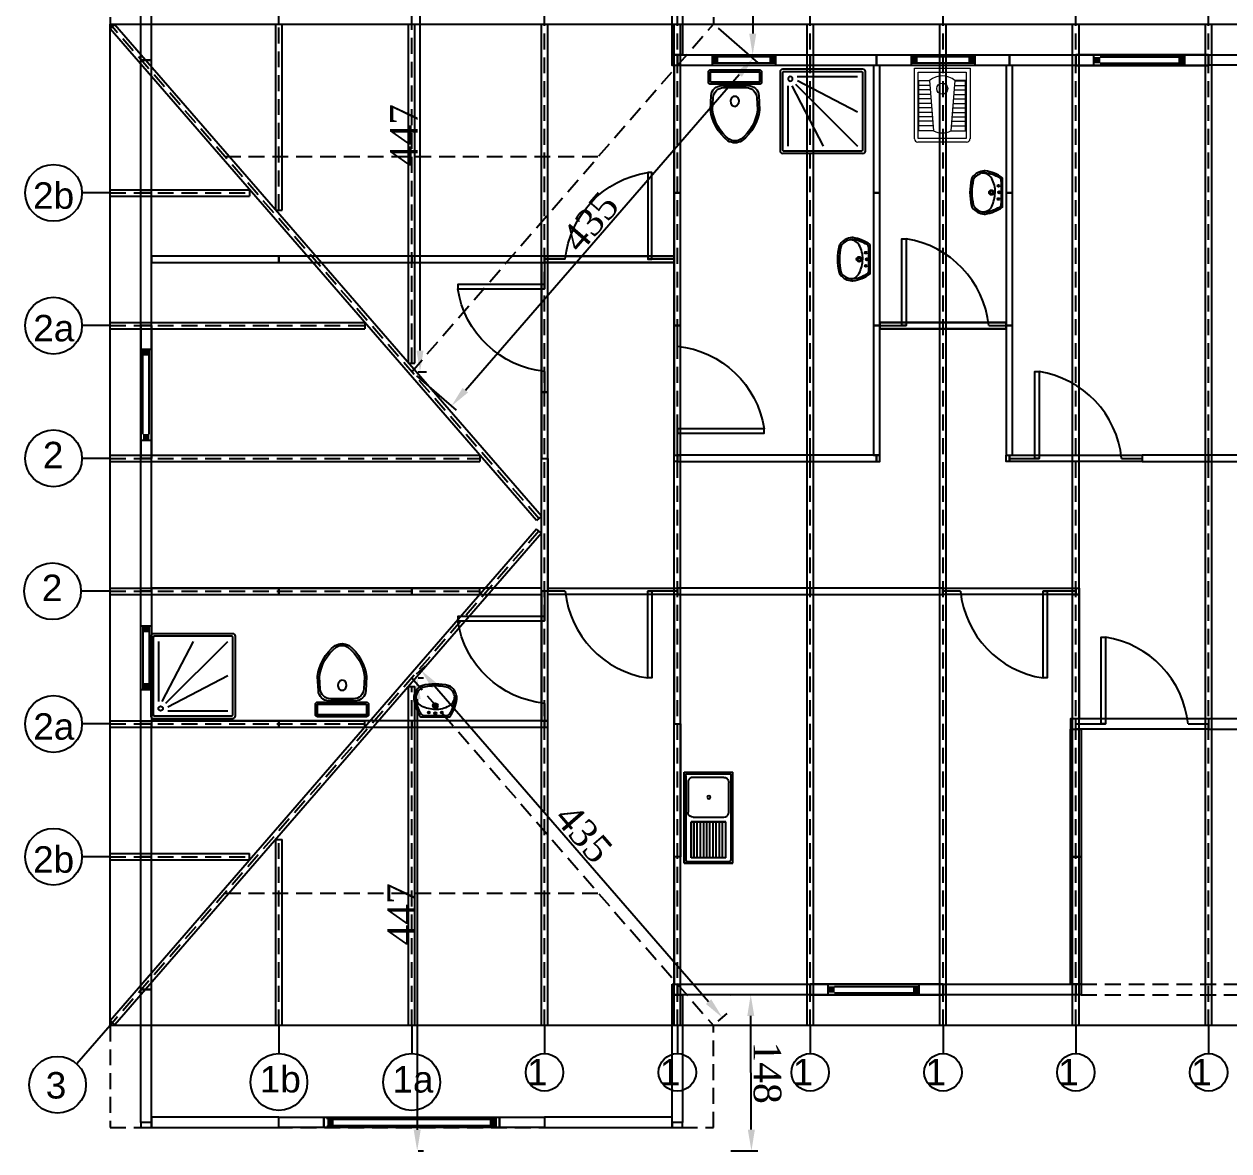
# Model space of a CAD drawing. Header units: millimetres. Extents: x 201962 to 221859, y -224854 to -197588.
# Drawn here: x 207655 to 208794, y -206578 to -205513 of the extents above; entities that cross this region are included whole.
import ezdxf

# ---------------------------------------------------------------- set-up
doc = ezdxf.new("R2010")
doc.units = ezdxf.units.MM
doc.header["$MEASUREMENT"] = 0
doc.linetypes.add('DASHED', pattern=[0.75, 0.5, -0.25])
for name, color, linetype in [('Block1', 255, 'Continuous'), ('DUVAR', 7, 'Continuous'), ('KAPI-PEN', 3, 'Continuous'), ('PANO', 11, 'Continuous'), ('TEFRIS', 4, 'Continuous')]:
    doc.layers.add(name, color=color, linetype=linetype)
doc.styles.add('133', font='times.ttf')
doc.styles.get("Standard").update_dxf_attribs({"font": 'arial.ttf'})
doc.dimstyles.new('MAKAS', dxfattribs={"dimscale": 20, "dimtxt": 1.3, "dimasz": 1, "dimexe": 0.3, "dimexo": 0.3, "dimgap": 0.1, "dimtad": 1, "dimrnd": 1, "dimzin": 12, "dimdsep": 46, "dimlunit": 6, "dimtxsty": '133', "dimcen": 0.8, "dimdle": 0.0005, "dimclrd": 4, "dimclre": 6, "dimclrt": 2, "dimazin": 3, "dimtfac": 1, "dimtmove": 0, "dimatfit": 2, "dimldrblk": 'DOTSMALL', "dimfxl": 0, "dimtolj": 1, "dimtzin": 0, "dimarcsym": 0})

# ---------------------------------------------------------------- blocks, each defined once
blk = doc.blocks.new('110')
blk.add_lwpolyline([(74265.2, -40100.5), (74265.2, -40226), (74275.2, -40226), (74275.2, -40100.5)], close=True)
blk = doc.blocks.new('kg')
at = {"layer": 'PANO', "color": 1}
for p, q in [((-19542.4, -7126.4), (-19602.4, -7126.4)), ((-19542.4, -7132.4), (-19602.4, -7132.4))]:
    blk.add_line(p, q, dxfattribs=at)
for points in [[(-19602.4, -7124.4), (-19602.4, -7134.4)], [(-19542.4, -7124.4), (-19542.4, -7134.4)]]:
    blk.add_lwpolyline(points, dxfattribs=at)
for points in [[(-19602.4, -7126.4), (-19596.4, -7126.4), (-19602.4, -7132.4), (-19596.4, -7132.4)], [(-19542.4, -7126.4), (-19548.4, -7126.4), (-19542.4, -7132.4), (-19548.4, -7132.4)]]:
    blk.add_solid(points, dxfattribs=at)
blk = doc.blocks.new('ehr')
at = {"layer": 'PANO', "color": 1}
for p, q in [((-20063, -6682.3), (-19983, -6682.3)), ((-20063, -6688.3), (-19983, -6688.3))]:
    blk.add_line(p, q, dxfattribs=at)
for points in [[(-20069, -6690.3), (-20069, -6680.3)], [(-19983, -6690.3), (-19983, -6680.3)]]:
    blk.add_lwpolyline(points, dxfattribs=at)
for points in [[(-20069, -6688.3), (-20063, -6688.3), (-20069, -6682.3), (-20063, -6682.3)], [(-19983, -6688.3), (-19989, -6688.3), (-19983, -6682.3), (-19989, -6682.3)]]:
    blk.add_solid(points, dxfattribs=at)
blk = doc.blocks.new('ewrt')
at = {"layer": 'PANO', "color": 1}
for p, q in [((-20140.2, -6827.4), (-20140.2, -6747.4)), ((-20134.2, -6827.4), (-20134.2, -6747.4))]:
    blk.add_line(p, q, dxfattribs=at)
for points in [[(-20132.2, -6747.4), (-20142.2, -6747.4)], [(-20132.2, -6833.4), (-20142.2, -6833.4)]]:
    blk.add_lwpolyline(points, dxfattribs=at)
for points in [[(-20134.2, -6747.4), (-20134.2, -6753.4), (-20140.2, -6747.4), (-20140.2, -6753.4)], [(-20134.2, -6833.4), (-20134.2, -6827.4), (-20140.2, -6833.4), (-20140.2, -6827.4)]]:
    blk.add_solid(points, dxfattribs=at)
blk = doc.blocks.new('sfjh')
at = {"layer": 'PANO', "color": 1}
for p, q in [((-19665, -7182.8), (-19665, -7242.8)), ((-19659, -7182.8), (-19659, -7242.8))]:
    blk.add_line(p, q, dxfattribs=at)
for points in [[(-19667, -7182.8), (-19657, -7182.8)], [(-19667, -7242.8), (-19657, -7242.8)]]:
    blk.add_lwpolyline(points, dxfattribs=at)
for points in [[(-19665, -7182.8), (-19665, -7188.8), (-19659, -7182.8), (-19659, -7188.8)], [(-19665, -7242.8), (-19665, -7236.8), (-19659, -7242.8), (-19659, -7236.8)]]:
    blk.add_solid(points, dxfattribs=at)
blk = doc.blocks.new('gfj')
at = {"layer": 'Block1', "color": 1}
for p, q in [((-3418.2, -20535), (-3418.2, -20533)), ((-3418.2, -20541), (-3418.2, -20543))]:
    blk.add_line(p, q, dxfattribs=at)
at = {"layer": 'PANO', "color": 1}
for p, q in [((-3418.2, -20535), (-3258.7, -20535)), ((-3418.2, -20541), (-3258.7, -20541))]:
    blk.add_line(p, q, dxfattribs=at)
blk.add_lwpolyline([(-3258.7, -20543), (-3258.7, -20533)], dxfattribs=at)
for points in [[(-3418.2, -20541), (-3412.2, -20541), (-3418.2, -20535), (-3412.2, -20535)], [(-3258.7, -20541), (-3264.7, -20541), (-3258.7, -20535), (-3264.7, -20535)]]:
    blk.add_solid(points, dxfattribs=at)
blk = doc.blocks.new('rth')
at = {"layer": 'PANO', "color": 1}
for p, q in [((-20063, -6885.5), (-19983, -6885.5)), ((-20063, -6891.5), (-19983, -6891.5))]:
    blk.add_line(p, q, dxfattribs=at)
for points in [[(-20069, -6893.5), (-20069, -6883.5)], [(-19983, -6893.5), (-19983, -6883.5)]]:
    blk.add_lwpolyline(points, dxfattribs=at)
for points in [[(-20069, -6891.5), (-20063, -6891.5), (-20069, -6885.5), (-20063, -6885.5)], [(-19983, -6891.5), (-19989, -6891.5), (-19983, -6885.5), (-19989, -6885.5)]]:
    blk.add_solid(points, dxfattribs=at)
blk = doc.blocks.new('113')
for points in [[(74265.2, -40728), (74265.2, -40853.5), (74275.2, -40853.5), (74275.2, -40728)], [(74265.2, -40728), (74265.2, -40853.5), (74275.2, -40853.5), (74275.2, -40728)], [(74275.2, -40853.5), (74275.2, -40728), (74265.2, -40728), (74265.2, -40853.5)]]:
    blk.add_lwpolyline(points, close=True)
at = {"layer": 'KAPI-PEN'}
for points in [[(74270.2, -40728), (74270.2, -40756)], [(74270.2, -40834), (74270.2, -40853.5)]]:
    blk.add_lwpolyline(points, dxfattribs=at)
blk.add_lwpolyline([(74270.2, -40834, -0.341049), (74188.2, -40756), (74270.2, -40756), (74270.2, -40752), (74188.2, -40752), (74188.2, -40756)], format="xyb", dxfattribs=at)
blk = doc.blocks.new('D')
blk.add_lwpolyline([(69161.3, -39614.6), (69286.8, -39614.6), (69286.8, -39608.6), (69161.3, -39608.6)], close=True)
blk = doc.blocks.new('KAPI')
for points in [[(68907.3, -39991.1), (68907.3, -40116.6), (68913.3, -40116.6), (68913.3, -39991.1)], [(68907.3, -39991.1), (68907.3, -40116.6), (68913.3, -40116.6), (68913.3, -39991.1)], [(68913.3, -40116.6), (68913.3, -39991.1), (68907.3, -39991.1), (68907.3, -40116.6)]]:
    blk.add_lwpolyline(points, close=True)
at = {"layer": 'KAPI-PEN'}
for points in [[(68910.3, -39991.1), (68910.3, -40019.1)], [(68910.3, -40097.1), (68910.3, -40116.6)]]:
    blk.add_lwpolyline(points, dxfattribs=at)
blk.add_lwpolyline([(68910.3, -40097.1, -0.341049), (68828.3, -40019.1), (68910.3, -40019.1), (68910.3, -40015.1), (68828.3, -40015.1), (68828.3, -40019.1)], format="xyb", dxfattribs=at)
blk = doc.blocks.new('DUS')
at = {"layer": 'TEFRIS'}
for p, q in [((-1.6, 0.7), (-73.1, 0.7)), ((-75.3, -1.6), (-75.3, -73.1)), ((-73.1, -2.4), (-73.1, -72.3)), ((-2.4, -1.6), (-72.3, -1.6)), ((-14.5, -6.2), (-68.5, -6.2)), ((-14.6, -9.6), (-68.5, -37.7)), ((-1.6, -72.3), (-1.6, -2.4)), ((0.7, -73.1), (0.7, -1.6)), ((-12.9, -12.9), (-68.5, -68.5)), ((-9.6, -14.6), (-37.7, -68.5)), ((-6.2, -68.5), (-6.2, -14.5)), ((-73.1, -75.3), (-1.6, -75.3)), ((-72.3, -73.1), (-2.4, -73.1))]:
    blk.add_line(p, q, dxfattribs=at)
blk.add_circle((-8.2, -8.2), 2.03, dxfattribs=at)
for centre, radius, start, end in [((-73.1, -1.6), 2.28, 90, 180), ((-1.6, -1.6), 2.28, 0, 90), ((-72.3, -2.4), 0.76, 90, 180), ((-2.4, -2.4), 0.76, 360, 90), ((-73.1, -73.1), 2.28, 180, 270), ((-72.3, -72.3), 0.76, 180, 270), ((-2.4, -72.3), 0.76, 270, 0), ((-1.6, -73.1), 2.28, 270, 360)]:
    blk.add_arc(centre, radius, start, end, dxfattribs=at)
blk = doc.blocks.new('DUŞ')
at = {"rotation": 90}
blk.add_blockref('DUS', (0.7, 1.6), dxfattribs=at)
blk = doc.blocks.new('LAVABO')
at = {"layer": 'TEFRIS'}
for points in [[(13.9, 0, 0.112842), (20.4, 16.5, 0.051406), (20.4, 17.4, 0.218961), (14.4, 28.5, 0.113197), (12.7, 29.3, 0.122001), (-12.7, 29.3, 0.113197), (-14.4, 28.5, 0.218961), (-20.4, 17.4, 0.051406), (-20.4, 16.5, 0.112842), (-13.9, 0)], [(10, 1.2, 0.248162), (13.8, 2.8, 0.097547), (18.6, 16.6, 0.057084), (18.6, 17.5, 0.205938), (13.7, 26.7, 0.12541), (11.8, 27.7, 0.11725), (-11.8, 27.7, 0.12541), (-13.7, 26.7, 0.174088), (-18.3, 19.3, 0.114282), (-18.6, 16.6, 0.097547), (-13.8, 2.8, 0.248162), (-10, 1.2)]]:
    blk.add_lwpolyline(points, format="xyb", close=True, dxfattribs=at)
blk.add_lwpolyline([(-18.3, 19.3, 0.321438), (-13.2, 10.3, 0.098457), (0, 7.1, 0.139763), (13.2, 10.3, 0.277065), (18.3, 19.3)], format="xyb", dxfattribs=at)
for centre, radius in [((0, 10.5), 2.31), ((0, 10.5), 1.42), ((-6.2, 4), 0.923), ((0, 3.2), 1.08), ((6.2, 4), 0.923)]:
    blk.add_circle(centre, radius, dxfattribs=at)
blk = doc.blocks.new('LAV')
at = {"xscale": -1}
blk.add_blockref('LAVABO', (0, 22), dxfattribs=at)
blk = doc.blocks.new('tas')
at = {"layer": 'TEFRIS', "lineweight": 20}
for p, q in [((-17, -20.9), (-17, 46)), ((-17, 46), (35.5, 46)), ((35.5, 46), (35.5, -20.9)), ((-13.4, -20.4), (-13.4, 42.3)), ((-13.4, 42.3), (31.8, 42.3)), ((-12.9, -13.2), (-12.9, 34.2)), ((-12.9, 34.2), (-2.8, 34.2)), ((-2.8, 34.2), (1.1, -13.2)), ((21.2, 34.2), (17.3, -13.2)), ((31.3, 34.2), (21.2, 34.2)), ((31.3, -13.2), (31.3, 34.2)), ((31.8, 42.3), (31.8, -20.4)), ((-2.8, 33.9), (-12.9, 33.9)), ((-2.4, 29.6), (-12.9, 29.6)), ((-2.1, 25.4), (-12.9, 25.4)), ((20.5, 25.4), (31.3, 25.4)), ((20.8, 29.6), (31.3, 29.6)), ((21.2, 33.9), (31.3, 33.9)), ((-1.7, 21.2), (-12.9, 21.2)), ((-1.4, 16.9), (-12.9, 16.9)), ((-1, 12.7), (-12.9, 12.7)), ((19.4, 12.7), (31.3, 12.7)), ((19.8, 16.9), (31.3, 16.9)), ((20.1, 21.2), (31.3, 21.2)), ((-0.7, 8.5), (-12.9, 8.5)), ((-0.3, 4.2), (-12.9, 4.2)), ((0, 0), (-12.9, 0)), ((18.4, 0), (31.3, 0)), ((18.8, 4.2), (31.3, 4.2)), ((19.1, 8.5), (31.3, 8.5)), ((0.3, -4.2), (-12.9, -4.2)), ((0.7, -8.5), (-12.9, -8.5)), ((17.7, -8.5), (31.3, -8.5)), ((18.1, -4.2), (31.3, -4.2)), ((31.8, -20.4), (-13.4, -20.4)), ((1.1, -13.2), (-12.9, -13.2)), ((17.3, -13.2), (31.3, -13.2)), ((32.3, -24), (-13.9, -24))]:
    blk.add_line(p, q, dxfattribs=at)
blk.add_circle((9.2, 26.6), 5.18, dxfattribs=at)
for centre, radius, start, end in [((9.2, 19.8), 18.8, 50.1936, 129.8064), ((-13.9, -20.9), 3.1, 180, 270), ((9.2, 1.2), 16.5, 240.5882, 299.4118), ((32.3, -20.9), 3.1, 270, 0)]:
    blk.add_arc(centre, radius, start, end, dxfattribs=at)
blk = doc.blocks.new('KLOZET')
at = {"layer": 'TEFRIS'}
for p, q in [((-15, 12.4), (-13.8, 12.4)), ((-15, -12.4), (-13.8, -12.4))]:
    blk.add_line(p, q, dxfattribs=at)
for points in [[(-67.2, -6.6, 0.199825), (-37.9, -23.2), (-24.4, -22.4, 0.397632), (-15, -12.4), (-15, 12.4, 0.397632), (-24.4, 22.4), (-37.9, 23.2, 0.199825), (-67.2, 6.6, 0.284389)], [(-2, -25.1, 0.414214), (0, -23.1), (0, 23.1, 0.414214), (-2, 25.1), (-11.8, 25.1, 0.414214), (-13.8, 23.1), (-13.8, -23.1, 0.414214), (-11.8, -25.1)], [(-37.8, -21.3), (-26.4, -20.7, 0.398989), (-16.9, -10.7), (-16.9, 10.7, 0.398989), (-26.4, 20.7), (-37.8, 21.3, 0.197715), (-65.7, 5.6, 0.284389), (-65.7, -5.6, 0.197715)]]:
    blk.add_lwpolyline(points, format="xyb", close=True, dxfattribs=at)
blk.add_lwpolyline([(-11.9, -23.2), (-1.9, -23.2), (-1.9, 23.2), (-11.9, 23.2)], close=True, dxfattribs=at)
at = {"layer": 'TEFRIS', "linetype": 'Continuous'}
blk.add_polyline3d([(-35, -0.1, 0), (-34.2, -2.2, 0), (-32, -3.6, 0), (-29.1, -3.9, 0), (-26.5, -3, 0), (-24.9, -1.2, 0), (-24.9, 0.9, 0), (-26.5, 2.7, 0), (-29.1, 3.6, 0), (-32, 3.3, 0), (-34.2, 1.9, 0), (-35, -0.1, 0)], dxfattribs=at)
blk = doc.blocks.new('EVYE')
at = {"layer": 'TEFRIS'}
for p, q in [((-45.2, 24.7), (40.8, 24.7)), ((-45.2, 24.7), (-45.2, -21.3)), ((-41.7, 23.2), (37.3, 23.2)), ((40.8, 24.7), (40.8, -21.3)), ((-40.2, -12.8, -1.5), (-40.2, 16.2, -1.5)), ((-35.4, 21, -1.5), (-7.4, 21, -1.5)), ((35.8, 18.1, -1.7), (1.9, 18.1, -1.7)), ((1.9, 18.1, -1.7), (1.9, -14.6, -1.7)), ((35.8, 15.1, -1.7), (1.9, 15.1, -1.7)), ((35.8, 12.2, -1.7), (1.9, 12.2, -1.7)), ((35.8, -14.6, -1.7), (35.8, 18.1, -1.7)), ((35.8, 9.2, -1.7), (1.9, 9.2, -1.7)), ((35.8, 6.2, -1.7), (1.9, 6.2, -1.7)), ((35.8, 3.2, -1.7), (1.9, 3.2, -1.7)), ((35.8, 0.3, -1.7), (1.9, 0.3, -1.7)), ((35.8, -2.7, -1.7), (1.9, -2.7, -1.7)), ((35.8, -5.7, -1.7), (1.9, -5.7, -1.7)), ((35.8, -8.6, -1.7), (1.9, -8.6, -1.7)), ((40.8, -21.3), (-45.2, -21.3)), ((37.3, -19.8), (-41.8, -19.8)), ((35.8, -11.6, -1.7), (1.9, -11.6, -1.7)), ((35.8, -14.6, -1.7), (1.9, -14.6, -1.7))]:
    blk.add_line(p, q, dxfattribs=at)
blk.add_circle((-21.4, 1.3, -4.5), 1.49, dxfattribs=at)
for points, invisible_edges in [([(37.3, 23.2), (40.8, 24.7), (-45.2, 24.7)], 13), ([(37.3, 23.2), (-45.2, 24.7), (37.3, 23.2)], 3), ([(-45.2, 24.7), (-41.7, 23.2), (37.3, 23.2)], 13), ([(-43.6, 22), (-45.2, 24.7), (-43.1, 22.6)], 3), ([(-43.7, -17.8), (-45.2, 24.7), (-43.7, 21.2)], 3), ([(-43.1, 22.6), (-45.2, 24.7), (-42.5, 23)], 3), ([(-42.5, 23), (-45.2, 24.7), (-41.8, 23.2)], 3), ([(-43.7, 21.2), (-45.2, 24.7), (-43.7, 21.2)], 3), ([(-43.7, 21.2), (-45.2, 24.7), (-43.6, 22)], 3), ([(-43.7, -17.8), (-45.2, 24.7), (-43.7, -17.8)], 3), ([(-41.8, 23.2), (40.8, 24.7), (-41.7, 23.2)], 3), ([(38.1, 23), (40.8, 24.7), (37.3, 23.2)], 3), ([(38.7, 22.6), (40.8, 24.7), (38.1, 23)], 3), ([(39.1, 22), (40.8, 24.7), (38.7, 22.6)], 3), ([(39.3, 21.2), (40.8, 24.7), (39.1, 22)], 3), ([(39.3, -17.8), (40.8, -21.3), (40.8, 24.7)], 13), ([(39.3, -17.8), (40.8, 24.7), (39.3, -17.8)], 3), ([(39.3, -17.8), (40.8, 24.7), (39.3, 21.2)], 3), ([(39.3, 21.2), (40.8, 24.7), (39.3, 21.2)], 3), ([(-35.4, 21, -1.5), (-80.6, 20.6, -1.5), (-36.9, 20.8, -1.5)], 3), ([(-36.9, 20.8, -1.5), (-80.6, 20.6, -1.5), (-38.2, 20.1, -1.5)], 3), ([(-38.2, -16.7, -1.5), (-79.5, 21.7, -1.5), (-39.3, -15.6, -1.5)], 3), ([(-39.3, -15.6, -1.5), (-79.5, 21.7, -1.5), (-40, -14.3, -1.5)], 3), ([(-40, -14.3, -1.5), (-79.5, 21.7, -1.5), (-40.2, -12.8, -1.5)], 3), ([(-38.2, 20.1, -1.5), (-79.5, -18.3, -1.5), (-39.3, 19, -1.5)], 3), ([(-39.3, 19, -1.5), (-79.5, -18.3, -1.5), (-40, 17.7, -1.5)], 3), ([(-40, 17.7, -1.5), (-79.5, -18.3, -1.5), (-40.2, 16.2, -1.5)], 3), ([(-7.4, 21, -1.5), (37.8, 20.6, -1.5), (-5.9, 20.8, -1.5)], 3), ([(-5.9, 20.8, -1.5), (37.8, 20.6, -1.5), (-4.6, 20.1, -1.5)], 3), ([(-4.6, -16.7, -1.5), (36.7, 21.7, -1.5), (-3.5, -15.6, -1.5)], 3), ([(-4.6, 20.1, -1.5), (36.7, -18.3, -1.5), (-3.5, 19, -1.5)], 3), ([(-3.5, -15.6, -1.5), (36.7, 21.7, -1.5), (-2.9, -14.3, -1.5)], 3), ([(-3.5, 19, -1.5), (36.7, -18.3, -1.5), (-2.9, 17.7, -1.5)], 3), ([(-2.9, -14.3, -1.5), (36.7, 21.7, -1.5), (-2.6, -12.8, -1.5)], 3), ([(-2.9, 17.7, -1.5), (36.7, -18.3, -1.5), (-2.6, 16.2, -1.5)], 3), ([(-2.6, -12.8, -1.5), (36.7, 21.7, -1.5), (-2.6, 16.2, -1.5)], 3), ([(1.9, -14.6, -1.7), (1.9, 18.1, -1.7), (35.8, 18.1, -1.7)], 12), ([(-36.9, -17.4, -1.5), (-80.6, -17.2, -1.5), (-38.2, -16.7, -1.5)], 3), ([(-35.4, -17.6, -1.5), (-80.6, -17.2, -1.5), (-36.9, -17.4, -1.5)], 3), ([(-43.6, -18.6), (-45.2, -21.3), (-43.7, -17.8)], 3), ([(-43.1, -19.2), (-45.2, -21.3), (-43.6, -18.6)], 3), ([(-42.5, -19.6), (-45.2, -21.3), (-43.1, -19.2)], 3), ([(-41.8, -19.8), (-45.2, -21.3), (-42.5, -19.6)], 3), ([(-41.7, -19.8), (-45.2, -21.3), (-41.8, -19.8)], 3), ([(-35.4, -17.6, -1.5), (37.7, -17.6, -1.5), (-7.4, -17.6, -1.5)], 3), ([(-7.4, -17.6, -1.5), (37.8, -17.2, -1.5), (-5.9, -17.4, -1.5)], 3), ([(-5.9, -17.4, -1.5), (37.8, -17.2, -1.5), (-4.6, -16.7, -1.5)], 3), ([(37.3, -19.8), (40.8, -21.3), (38.1, -19.6)], 3), ([(37.3, -19.8), (40.8, -21.3), (37.3, -19.8)], 3), ([(38.1, -19.6), (40.8, -21.3), (38.7, -19.2)], 3), ([(38.7, -19.2), (40.8, -21.3), (39.1, -18.6)], 3), ([(39.1, -18.6), (40.8, -21.3), (39.3, -17.8)], 3)]:
    blk.add_3dface(points, dxfattribs=dict(at, invisible_edges=invisible_edges))
blk = doc.blocks.new('*D10134')
at = {"layer": 'Defpoints', "color": 0}
for p in [(208316.2, -206430.6), (208341.7, -206430.4), (208316.9, -206578.1)]:
    blk.add_point(p, dxfattribs=at)
at = {"layer": 'DUVAR', "color": 6, "lineweight": -2}
for p, q in [((208322.2, -206430.5), (208347.7, -206430.4)), ((208322.9, -206578), (208348.4, -206577.9))]:
    blk.add_line(p, q, dxfattribs=at)
at = {"layer": 'DUVAR', "color": 4, "lineweight": -2}
blk.add_line((208342.3, -206557.9), (208341.8, -206450.4), dxfattribs=at)
at = {"layer": 'DUVAR', "color": 4}
for points in [[(208345.1, -206450.4), (208338.5, -206450.5), (208341.7, -206430.4)], [(208339, -206558), (208345.7, -206557.9), (208342.4, -206577.9)]]:
    blk.add_solid(points, dxfattribs=at)
at = {"layer": 'DUVAR', "color": 2, "insert": (208357.3, -206504.1), "char_height": 26, "attachment_point": 5, "rotation": 270.2838, "style": '133'}
blk.add_mtext('\\A1;148', dxfattribs=at)
blk = doc.blocks.new('_DotSmall')
at = {"color": 0, "linetype": 'ByBlock', "const_width": 0.5}
blk.add_lwpolyline([(-0.0625, 0, 1), (0.0625, 0, 1)], format="xyb", close=True, dxfattribs=at)
blk = doc.blocks.new('*D10135')
at = {"layer": 'Defpoints', "color": 0}
for p in [(208320.7, -205394.6), (208320.7, -205542.1), (208343.6, -205542.1)]:
    blk.add_point(p, dxfattribs=at)
at = {"layer": 'DUVAR', "color": 6, "lineweight": -2}
for p, q in [((208326.7, -205394.6), (208349.6, -205394.6)), ((208326.7, -205542.1), (208349.6, -205542.1))]:
    blk.add_line(p, q, dxfattribs=at)
at = {"layer": 'DUVAR', "color": 4, "lineweight": -2}
blk.add_line((208343.6, -205414.6), (208343.6, -205522.1), dxfattribs=at)
at = {"layer": 'DUVAR', "color": 4}
for points in [[(208347, -205414.6), (208340.3, -205414.6), (208343.6, -205394.6)], [(208340.3, -205522.1), (208347, -205522.1), (208343.6, -205542.1)]]:
    blk.add_solid(points, dxfattribs=at)
at = {"layer": 'DUVAR', "color": 2, "insert": (208328.4, -205468.3), "char_height": 26, "attachment_point": 5, "rotation": 90, "style": '133'}
blk.add_mtext('\\A1;148', dxfattribs=at)
blk = doc.blocks.new('*D10263')
at = {"layer": 'Defpoints', "color": 0}
for p in [(208021.4, -205394.6), (208029.3, -205394.6), (208021.4, -205841.6)]:
    blk.add_point(p, dxfattribs=at)
at = {"layer": 'DUVAR', "color": 6, "lineweight": -2}
for p, q in [((208027.4, -205394.6), (208035.3, -205394.6)), ((208027.4, -205841.6), (208035.3, -205841.6))]:
    blk.add_line(p, q, dxfattribs=at)
at = {"layer": 'DUVAR', "color": 4, "lineweight": -2}
blk.add_line((208029.3, -205821.6), (208029.3, -205414.6), dxfattribs=at)
at = {"layer": 'DUVAR', "color": 4}
for points in [[(208032.6, -205414.6), (208025.9, -205414.6), (208029.3, -205394.6)], [(208025.9, -205821.6), (208032.6, -205821.6), (208029.3, -205841.6)]]:
    blk.add_solid(points, dxfattribs=at)
at = {"layer": 'DUVAR', "color": 2, "insert": (208014, -205618.1), "char_height": 26, "attachment_point": 5, "rotation": 90, "style": '133'}
blk.add_mtext('\\A1;447', dxfattribs=at)
blk = doc.blocks.new('*D10301')
at = {"layer": 'Defpoints', "color": 0}
for p in [(208306.4, -205513.1), (208343.9, -205545.6), (208021.4, -205841.6)]:
    blk.add_point(p, dxfattribs=at)
at = {"layer": 'DUVAR', "color": 6, "lineweight": -2}
for p, q in [((208310.9, -205517), (208348.5, -205549.6)), ((208025.9, -205845.6), (208063.5, -205878.1))]:
    blk.add_line(p, q, dxfattribs=at)
at = {"layer": 'DUVAR', "color": 4, "lineweight": -2}
blk.add_line((208072.1, -205859.1), (208330.8, -205560.7), dxfattribs=at)
at = {"layer": 'DUVAR', "color": 4}
for points in [[(208333.4, -205562.9), (208328.3, -205558.6), (208343.9, -205545.6)], [(208069.5, -205856.9), (208074.6, -205861.3), (208058.9, -205874.2)]]:
    blk.add_solid(points, dxfattribs=at)
at = {"layer": 'DUVAR', "color": 2, "insert": (208190, -205700), "char_height": 26, "attachment_point": 5, "rotation": 49.0614, "style": '133'}
blk.add_mtext('\\A1;435', dxfattribs=at)
blk = doc.blocks.new('*D10304')
at = {"layer": 'Defpoints', "color": 0}
for p in [(208021.4, -206131), (208021.4, -206578.1), (208026.6, -206578.1)]:
    blk.add_point(p, dxfattribs=at)
at = {"layer": 'DUVAR', "color": 6, "lineweight": -2}
for p, q in [((208027.4, -206131), (208032.6, -206131)), ((208027.4, -206578.1), (208032.6, -206578.1))]:
    blk.add_line(p, q, dxfattribs=at)
at = {"layer": 'DUVAR', "color": 4, "lineweight": -2}
blk.add_line((208026.6, -206151), (208026.6, -206558.1), dxfattribs=at)
at = {"layer": 'DUVAR', "color": 4}
for points in [[(208029.9, -206151), (208023.3, -206151), (208026.6, -206131)], [(208023.3, -206558.1), (208029.9, -206558.1), (208026.6, -206578.1)]]:
    blk.add_solid(points, dxfattribs=at)
at = {"layer": 'DUVAR', "color": 2, "insert": (208011.4, -206354.5), "char_height": 26, "attachment_point": 5, "rotation": 90, "style": '133'}
blk.add_mtext('\\A1;447', dxfattribs=at)
blk = doc.blocks.new('*D10305')
at = {"layer": 'Defpoints', "color": 0}
for p in [(208021.4, -206131), (208315, -206452.1), (208306.4, -206459.6)]:
    blk.add_point(p, dxfattribs=at)
at = {"layer": 'DUVAR', "color": 6, "lineweight": -2}
for p, q in [((208025.9, -206127.1), (208034.6, -206119.6)), ((208310.9, -206455.6), (208319.6, -206448.2))]:
    blk.add_line(p, q, dxfattribs=at)
at = {"layer": 'DUVAR', "color": 4, "lineweight": -2}
blk.add_line((208043.1, -206138.6), (208301.9, -206437), dxfattribs=at)
at = {"layer": 'DUVAR', "color": 4}
for points in [[(208045.7, -206136.5), (208040.6, -206140.8), (208030, -206123.5)], [(208299.4, -206439.2), (208304.4, -206434.8), (208315, -206452.1)]]:
    blk.add_solid(points, dxfattribs=at)
at = {"layer": 'DUVAR', "color": 2, "insert": (208184, -206277.9), "char_height": 26, "attachment_point": 5, "rotation": 310.9386, "style": '133'}
blk.add_mtext('\\A1;435', dxfattribs=at)

msp = doc.modelspace()

# ---------------------------------------------------------------- linework, layer by layer
msp.add_line((208143.911, -205738.324), (208149.911, -205738.324))
for points in [[(208267.411, -205542.074), (208267.411, -205421.574), (208277.411, -205421.574), (208277.411, -205542.074)], [(208397.911, -205552.074), (208272.411, -205552.074), (208272.411, -205542.074), (208397.911, -205542.074)], [(208272.411, -205542.074), (208397.911, -205542.074), (208397.911, -205552.074), (208272.411, -205552.074)], [(208397.911, -205542.074), (208460.661, -205542.074), (208460.661, -205552.074), (208397.911, -205552.074)], [(208586.161, -205552.074), (208460.661, -205552.074), (208460.661, -205542.074), (208586.161, -205542.074)], [(208460.661, -205542.074), (208586.161, -205542.074), (208586.161, -205552.074), (208460.661, -205552.074)], [(208586.161, -205542.074), (208648.911, -205542.074), (208648.911, -205552.074), (208586.161, -205552.074)], [(208648.911, -205542.074), (208774.411, -205542.074), (208774.411, -205552.074), (208648.911, -205552.074)], [(208648.911, -205542.074), (208774.411, -205542.074), (208774.411, -205552.074), (208648.911, -205552.074)], [(208648.911, -205542.074), (208774.411, -205542.074), (208774.411, -205552.074), (208648.911, -205552.074)], [(208648.911, -205552.074), (208774.411, -205552.074), (208774.411, -205542.074), (208648.911, -205542.074)], [(208269.411, -205552.074), (208269.411, -205672.574), (208275.411, -205672.574), (208275.411, -205552.074)], [(208457.661, -205552.074), (208457.661, -205672.574), (208463.661, -205672.574), (208463.661, -205552.074)], [(208583.161, -205552.074), (208583.161, -205672.574), (208589.161, -205672.574), (208589.161, -205552.074)], [(207895.911, -205732.324), (207775.411, -205732.324), (207775.411, -205738.324), (207895.911, -205738.324)], [(208269.411, -205738.324), (208146.911, -205738.324), (208146.911, -205732.324), (208269.411, -205732.324), (208146.911, -205732.324), (208146.911, -205738.324)], [(208146.911, -205732.324), (208269.411, -205732.324), (208269.411, -205738.324), (208146.911, -205738.324)], [(207765.411, -205923.574), (207765.411, -205798.074), (207775.411, -205798.074), (207775.411, -205923.574)], [(207765.411, -205923.574), (207765.411, -205798.074), (207775.411, -205798.074), (207775.411, -205923.574)], [(207765.411, -205923.574), (207765.411, -205798.074), (207775.411, -205798.074), (207775.411, -205923.574)], [(207775.411, -205923.574), (207775.411, -205798.074), (207765.411, -205798.074), (207765.411, -205923.574)], [(208275.411, -205920.574), (208275.411, -205798.074), (208269.411, -205798.074), (208269.411, -205920.574)], [(208275.411, -205920.574), (208275.411, -205798.074), (208269.411, -205798.074), (208269.411, -205920.574)], [(208269.411, -205798.074), (208269.411, -205920.574), (208275.411, -205920.574), (208275.411, -205798.074)], [(208463.661, -205920.574), (208463.661, -205798.074), (208457.661, -205798.074), (208457.661, -205920.574)], [(208463.661, -205801.074), (208583.161, -205801.074), (208583.161, -205795.074), (208463.661, -205795.074)], [(208589.161, -205920.574), (208589.161, -205798.074), (208583.161, -205798.074), (208583.161, -205920.574)], [(208143.911, -205860.824), (208143.911, -205923.573), (208149.911, -205923.573), (208149.911, -205860.824)], [(208397.911, -205926.574), (208460.661, -205926.574), (208460.661, -205920.574), (208397.911, -205920.574)], [(208711.661, -205926.574), (208774.411, -205926.574), (208774.411, -205920.574), (208711.661, -205920.574)], [(208774.411, -205926.574), (208896.911, -205926.574), (208896.911, -205920.574), (208774.411, -205920.574)], [(207775.411, -206049.074), (207775.411, -206174.574), (207765.411, -206174.574), (207765.411, -206049.074)], [(207765.411, -206174.574), (207765.411, -206049.074), (207775.411, -206049.074), (207775.411, -206174.574)], [(207895.911, -206046.074), (207775.411, -206046.074), (207775.411, -206052.074), (207895.911, -206052.074)], [(208021.411, -206052.074), (208143.911, -206052.074), (208143.911, -206046.074), (208021.411, -206046.074)], [(208143.911, -206049.074), (208143.911, -206171.574), (208149.911, -206171.574), (208149.911, -206049.074)], [(208143.911, -206049.074), (208143.911, -206171.574), (208149.911, -206171.574), (208149.911, -206049.074)], [(208149.911, -206171.574), (208149.911, -206049.074), (208143.911, -206049.074), (208143.911, -206171.574)], [(208272.411, -206052.074), (208149.911, -206052.073), (208149.911, -206046.073), (208272.411, -206046.074)], [(208272.411, -206052.074), (208149.911, -206052.073), (208149.911, -206046.073), (208272.411, -206046.074)], [(208149.911, -206046.073), (208272.411, -206046.074), (208272.411, -206052.074), (208149.911, -206052.073)], [(208275.411, -206174.574), (208275.411, -206052.074), (208269.411, -206052.074), (208269.411, -206174.574)], [(208648.911, -206052.074), (208523.411, -206052.074), (208523.411, -206046.074), (208648.911, -206046.074)], [(208648.911, -206052.074), (208523.411, -206052.074), (208523.411, -206046.074), (208648.911, -206046.074)], [(208523.411, -206046.074), (208648.911, -206046.074), (208648.911, -206052.074), (208523.411, -206052.074)], [(208651.911, -206052.074), (208651.911, -206169.574), (208645.911, -206169.574), (208645.911, -206052.074)], [(207895.911, -206171.574), (207775.411, -206171.574), (207775.411, -206177.574), (207895.911, -206177.574)], [(208643.911, -206300.074), (208643.911, -206179.574), (208653.911, -206179.574), (208653.911, -206300.074)], [(208774.411, -206179.574), (208899.911, -206179.574), (208899.911, -206169.574), (208774.411, -206169.574)], [(208269.411, -206300.074), (208269.411, -206420.574), (208275.411, -206420.574), (208275.411, -206300.074)], [(208643.911, -206420.574), (208643.911, -206300.074), (208653.911, -206300.074), (208653.911, -206420.574)], [(208267.411, -206551.074), (208267.411, -206430.574), (208277.411, -206430.574), (208277.411, -206551.074)], [(208397.911, -206420.574), (208523.411, -206420.574), (208523.411, -206430.574), (208397.911, -206430.574)], [(208397.911, -206420.574), (208523.411, -206420.574), (208523.411, -206430.574), (208397.911, -206430.574)], [(208397.911, -206420.574), (208523.411, -206420.574), (208523.411, -206430.574), (208397.911, -206430.574)], [(208397.911, -206430.574), (208523.411, -206430.574), (208523.411, -206420.574), (208397.911, -206420.574)], [(207775.411, -206556.074), (207895.911, -206556.074), (207895.911, -206546.074), (207775.411, -206546.074)], [(207895.911, -206546.074), (207938.411, -206546.074), (207938.411, -206556.074), (207895.911, -206556.074)], [(208104.411, -206556.074), (207938.411, -206556.074), (207938.411, -206546.074), (208104.411, -206546.074)], [(208104.411, -206546.074), (208146.911, -206546.074), (208146.911, -206556.074), (208104.411, -206556.074)], [(208146.911, -206556.074), (208267.411, -206556.074), (208267.411, -206546.074), (208146.911, -206546.074)]]:
    msp.add_lwpolyline(points, close=True)
for points in [[(208269.411, -205732.324), (208146.911, -205732.324), (208146.911, -205738.324), (208269.411, -205738.324)], [(208143.911, -205738.324), (208143.911, -205860.824), (208149.911, -205860.824), (208149.911, -205738.324)], [(208143.911, -205738.324), (208143.911, -205860.824), (208149.911, -205860.824), (208149.911, -205738.324)], [(208143.911, -205738.324), (208143.911, -205860.824), (208149.911, -205860.824), (208149.911, -205738.324)], [(208463.661, -205795.074), (208583.161, -205795.074), (208583.161, -205801.074), (208463.661, -205801.074)], [(208463.661, -205795.074), (208583.161, -205795.074), (208583.161, -205801.074), (208463.661, -205801.074)], [(208463.661, -205795.074), (208583.161, -205795.074), (208583.161, -205801.074), (208463.661, -205801.074)]]:
    msp.add_lwpolyline(points)
at = {"layer": 'Block1', "color": 1, "linetype": 'DASHED', "ltscale": 30}
for p, q in [((207736.411, -205416.574), (207736.411, -205513.074)), ((208306.411, -205416.574), (208306.411, -205513.074)), ((208141.645, -205980.252), (207736.411, -205513.074)), ((207895.911, -205688.918), (207895.911, -205513.074)), ((208021.411, -205833.602), (208021.411, -205513.074)), ((208021.411, -205841.639), (208306.411, -205513.074)), ((208146.911, -206459.574), (208146.911, -205513.074)), ((208272.411, -206459.574), (208272.411, -205513.074)), ((208397.911, -206459.574), (208397.911, -205513.074)), ((208523.411, -206459.574), (208523.411, -205513.074)), ((208648.911, -206459.574), (208648.911, -205513.074)), ((208774.411, -206459.574), (208774.411, -205513.074)), ((207844.837, -205638.074), (208197.986, -205638.074)), ((207736.411, -205672.574), (207868.189, -205672.574)), ((207736.411, -205798.074), (207977.049, -205798.074)), ((207736.411, -205923.574), (208085.908, -205923.574)), ((208141.645, -205992.395), (207736.411, -206459.574)), ((207736.411, -206049.074), (208085.908, -206049.074)), ((208021.411, -206131.008), (208306.411, -206459.574)), ((208021.411, -206459.574), (208021.411, -206139.045)), ((207736.411, -206174.574), (207977.049, -206174.574)), ((207895.911, -206459.574), (207895.911, -206283.729)), ((207736.411, -206300.074), (207868.189, -206300.074)), ((207844.837, -206334.574), (208197.986, -206334.574)), ((208653.911, -206420.574), (209406.911, -206420.574)), ((208653.911, -206430.574), (209406.911, -206430.574)), ((207736.411, -206459.574), (207736.411, -206556.074)), ((208306.411, -206556.074), (208306.411, -206459.574)), ((207736.411, -206556.074), (208306.411, -206556.074))]:
    msp.add_line(p, q, dxfattribs=at)
at = {"layer": 'DUVAR', "color": 1}
for p, q in [((207895.911, -205513.074), (207895.911, -205486.54)), ((208021.411, -205513.074), (208021.411, -205486.54)), ((208146.911, -205513.074), (208146.911, -205486.54)), ((208272.411, -205513.074), (208272.411, -205486.54)), ((208397.911, -205513.074), (208397.911, -205486.54)), ((208523.411, -205513.074), (208523.411, -205486.54)), ((208648.911, -205513.074), (208648.911, -205486.54)), ((208774.411, -205513.074), (208774.411, -205486.54)), ((207736.411, -205517.652), (207740.944, -205513.721)), ((208139.379, -205982.218), (207736.411, -205517.652)), ((208143.911, -205978.287), (207740.944, -205513.721)), ((207892.911, -205688.918), (207892.911, -205513.074)), ((207898.911, -205688.918), (207898.911, -205513.074)), ((208018.411, -205833.602), (208018.411, -205513.074)), ((208024.411, -205833.602), (208024.411, -205513.074)), ((208143.911, -206459.574), (208143.911, -205513.074)), ((208149.911, -206459.574), (208149.911, -205513.074)), ((208269.411, -206459.574), (208269.411, -205513.074)), ((208275.411, -206459.574), (208275.411, -205513.074)), ((208394.911, -206459.574), (208394.911, -205513.074)), ((208400.911, -206459.574), (208400.911, -205513.074)), ((208520.411, -206459.574), (208520.411, -205513.074)), ((208526.411, -206459.574), (208526.411, -205513.074)), ((208645.911, -206459.574), (208645.911, -205513.074)), ((208651.911, -206459.574), (208651.911, -205513.074)), ((208771.411, -206459.574), (208771.411, -205513.074)), ((208777.411, -206459.574), (208777.411, -205513.074)), ((207736.411, -205672.574, 4.5), (207709.878, -205672.574, 4.5)), ((207736.411, -205669.574), (207868.189, -205669.574)), ((207736.411, -205675.574), (207868.189, -205675.574)), ((207868.189, -205669.574), (207868.189, -205675.574)), ((207892.911, -205688.918), (207898.911, -205688.918)), ((207736.411, -205798.074, 4.5), (207709.878, -205798.074, 4.5)), ((207736.411, -205795.074), (207977.049, -205795.074)), ((207736.411, -205801.074), (207977.049, -205801.074)), ((207977.049, -205795.074), (207977.049, -205801.074)), ((208018.411, -205833.602), (208024.411, -205833.602)), ((207736.411, -205923.574), (207709.878, -205923.574)), ((207736.411, -205920.574), (208085.908, -205920.574)), ((207736.411, -205926.574), (208085.908, -205926.574)), ((208085.908, -205920.574), (208085.908, -205926.574)), ((208143.911, -205978.287), (208139.379, -205982.218)), ((208139.379, -205990.429), (207736.411, -206454.995)), ((208143.911, -205994.361), (207740.944, -206458.927)), ((208143.911, -205994.361), (208139.379, -205990.429)), ((207735.436, -206049.074), (207708.903, -206049.074)), ((207736.411, -206046.074), (208085.908, -206046.074)), ((207736.411, -206052.074), (208085.908, -206052.074)), ((208085.908, -206052.074), (208085.908, -206046.074)), ((208018.411, -206459.574), (208018.411, -206139.045)), ((208018.411, -206139.045), (208024.411, -206139.045)), ((208024.411, -206459.574), (208024.411, -206139.045)), ((207736.411, -206174.574, 4.5), (207709.878, -206174.574, 4.5)), ((207736.411, -206171.574), (207977.049, -206171.574)), ((207736.411, -206177.574), (207977.049, -206177.574)), ((207977.049, -206177.574), (207977.049, -206171.574)), ((207892.911, -206459.574), (207892.911, -206283.729)), ((207892.911, -206283.729), (207898.911, -206283.729)), ((207898.911, -206459.574), (207898.911, -206283.729)), ((207736.411, -206300.074, 4.5), (207709.878, -206300.074, 4.5)), ((207736.411, -206297.074), (207868.189, -206297.074)), ((207736.411, -206303.074), (207868.189, -206303.074)), ((207868.189, -206303.074), (207868.189, -206297.074)), ((207736.411, -206459.574), (207704.898, -206495.712)), ((207736.411, -206454.995), (207740.944, -206458.927)), ((207895.911, -206459.574), (207895.911, -206486.107)), ((208021.411, -206459.574), (208021.411, -206486.107)), ((208146.911, -206459.574), (208146.911, -206486.107)), ((208272.411, -206459.574), (208272.411, -206486.107)), ((208397.911, -206459.574), (208397.911, -206486.107)), ((208523.411, -206459.574), (208523.411, -206486.107)), ((208648.911, -206459.574), (208648.911, -206486.107)), ((208774.411, -206459.574), (208774.411, -206486.107))]:
    msp.add_line(p, q, dxfattribs=at)
for points in [[(207736.411, -205513.074), (209435.911, -205513.074), (209435.911, -206459.574), (207736.411, -206459.574)], [(208267.411, -205542.074), (208272.411, -205542.074), (208272.411, -205552.074), (208267.411, -205552.074)], [(208269.411, -205920.574), (208272.411, -205920.574), (208272.411, -205926.574), (208269.411, -205926.574)], [(208463.661, -205920.574), (208460.661, -205920.574), (208460.661, -205926.574), (208463.661, -205926.574)], [(208583.161, -205920.574), (208586.161, -205920.574), (208586.161, -205926.574), (208583.161, -205926.574)], [(208648.911, -206046.074), (208651.911, -206046.074), (208651.911, -206052.074), (208648.911, -206052.074)], [(208149.911, -206171.574), (208146.911, -206171.574), (208146.911, -206177.574), (208149.911, -206177.574)], [(208648.911, -206169.574), (208643.911, -206169.574), (208643.911, -206179.574), (208648.911, -206179.574)], [(208267.411, -206420.574), (208272.411, -206420.574), (208272.411, -206430.574), (208267.411, -206430.574)], [(208648.911, -206420.574), (208653.911, -206420.574), (208653.911, -206430.574), (208648.911, -206430.574)], [(207765.411, -206556.074), (207775.411, -206556.074), (207775.411, -206551.074), (207765.411, -206551.074)], [(208267.411, -206556.074), (208277.411, -206556.074), (208277.411, -206551.074), (208267.411, -206551.074)]]:
    msp.add_lwpolyline(points, close=True, dxfattribs=at)
for centre, radius in [((207683.017, -205672.574, 4.5), 26.861), ((207683.017, -205798.074, 4.5), 26.861), ((207683.017, -205923.574), 26.861), ((207682.042, -206049.074), 26.861), ((207683.017, -206174.574, 4.5), 26.861), ((207683.017, -206300.074, 4.5), 26.861), ((207895.911, -206512.968), 26.861), ((208021.411, -206512.968), 26.861), ((208146.911, -206503.824), 17.717), ((208272.411, -206503.824), 17.717), ((208397.911, -206503.824), 17.717), ((208523.411, -206503.824), 17.717), ((208648.911, -206503.824), 17.717), ((208774.411, -206503.824), 17.717), ((207686.8, -206515.561), 26.861)]:
    msp.add_circle(centre, radius, dxfattribs=at)
at = {"layer": 'KAPI-PEN'}
for points in [[(208166.411, -205735.324, -0.34104855), (208244.411, -205653.324), (208244.411, -205735.324), (208248.411, -205735.324), (208248.411, -205653.324), (208244.411, -205653.324)], [(208566.661, -205798.074, 0.34104855), (208488.661, -205716.074), (208488.661, -205798.074), (208484.661, -205798.074), (208484.661, -205716.074), (208488.661, -205716.074)], [(208146.911, -205841.324, -0.34104855), (208064.911, -205763.324), (208146.911, -205763.324), (208146.911, -205759.324), (208064.911, -205759.324), (208064.911, -205763.324)], [(208272.411, -205817.574, -0.34104855), (208354.411, -205895.574), (208272.411, -205895.574), (208272.411, -205899.574), (208354.411, -205899.574), (208354.411, -205895.574)], [(208166.411, -206049.074, 0.34104855), (208244.411, -206131.074), (208244.411, -206049.074), (208248.411, -206049.074), (208248.411, -206131.074), (208244.411, -206131.074)], [(208539.911, -206049.074, 0.34104855), (208617.911, -206131.074), (208617.911, -206049.074), (208621.911, -206049.074), (208621.911, -206131.074), (208617.911, -206131.074)], [(208146.911, -206155.074, -0.34104855), (208064.911, -206077.074), (208146.911, -206077.074), (208146.911, -206073.074), (208064.911, -206073.074), (208064.911, -206077.074)]]:
    msp.add_lwpolyline(points, format="xyb", dxfattribs=at)
for points in [[(208166.411, -205735.324), (208146.911, -205735.324)], [(208269.411, -205735.324), (208244.411, -205735.324)], [(208146.911, -205738.324), (208146.911, -205763.324)], [(208272.411, -205817.574), (208272.411, -205798.074)], [(208463.661, -205798.074), (208488.661, -205798.074)], [(208566.661, -205798.074), (208583.161, -205798.074)], [(208146.911, -205841.324), (208146.911, -205860.824)], [(208272.411, -205920.574), (208272.411, -205895.574)], [(208146.911, -206049.074), (208146.911, -206077.074)], [(208166.411, -206049.074), (208149.911, -206049.073)], [(208272.411, -206049.074), (208244.411, -206049.074)], [(208539.911, -206049.074), (208523.411, -206049.074)], [(208648.911, -206049.074), (208617.911, -206049.074)], [(208146.911, -206155.074), (208146.911, -206171.574)]]:
    msp.add_lwpolyline(points, dxfattribs=at)

# ---------------------------------------------------------------- block references
at = {"xscale": -1}
for name, p, rotation in [('110', (133500.18, -245647.575), 180), ('110', (168673.91, -131276.842), 89.99999999999993), ('110', (133500.18, -245773.075), 180), ('110', (133500.18, -245898.575), 180), ('KAPI', (168595.086, -137013.242), 89.99999999999993), ('110', (133500.18, -246149.575), 180), ('D', (168535.336, -136762.241), 89.99999999999993), ('113', (167920.91, -131904.342), 89.99999999999994), ('110', (133500.18, -246400.575), 180), ('D', (168660.836, -137013.242), 89.99999999999993), ('110', (133500.18, -246526.075), 180), ('110', (133500.18, -246651.575), 180), ('110', (168171.91, -132155.342), 89.9999999999999), ('110', (168422.91, -132155.342), 89.99999999999987)]:
    msp.add_blockref(name, p, dxfattribs=dict(at, rotation=rotation))
at = {"rotation": 270}
for p in [(247883.987, -136511.242), (248072.237, -136511.242), (248197.737, -136511.242)]:
    msp.add_blockref('D', p, dxfattribs=at)
for p in [(138734.579, -166123.748), (138860.079, -166123.748), (139111.079, -166311.998), (138734.579, -166437.498), (139111.079, -166437.498), (139236.579, -166437.498), (138734.579, -166562.998), (138860.079, -166562.998)]:
    msp.add_blockref('D', p)
at = {"layer": 'Block1', "color": 0}
for name, p in [('kg', (227907.59, -198417.681)), ('kg', (228095.84, -198417.681)), ('ehr', (228734.913, -198861.767)), ('ewrt', (227907.59, -199073.112)), ('sfjh', (227432.403, -198899.05)), ('rth', (228483.913, -199537.057))]:
    msp.add_blockref(name, p, dxfattribs=at)
at = {"layer": 'Block1', "color": 1}
msp.add_blockref('gfj', (211359.905, -186013.117), dxfattribs=at)
at = {"layer": 'TEFRIS', "xscale": -1}
for name, p, rotation in [('KLOZET', (208326.864, -205556.211), 270), ('LAV', (208601.752, -205672.198), 89.99999999999987), ('LAV', (208476.628, -205735.324), 89.99999999999987), ('KLOZET', (207955.597, -206167.711, 4.5), 89.9999999999999), ('EVYE', (208303.482, -206265.236, 1.7), 89.99999999999994)]:
    msp.add_blockref(name, p, dxfattribs=dict(at, rotation=rotation))
at = {"layer": 'TEFRIS', "yscale": 1.052631578946603}
for p, xscale, zscale, rotation in [((208372.186, -205555.458), -1.052631578946603, 1.052631578947367, 89.99999999999987), ((207777.262, -206169.307, 4.5), 1.052631578946603, 1.052631578946603, 90)]:
    msp.add_blockref('DUŞ', p, dxfattribs=dict(at, xscale=xscale, zscale=zscale, rotation=rotation))
at = {"layer": 'TEFRIS'}
msp.add_blockref('tas', (208513.458, -205600.677), dxfattribs=at)
at = {"layer": 'TEFRIS', "xscale": -1}
msp.add_blockref('LAV', (208043.708, -206189.686, 4.5), dxfattribs=at)

# ---------------------------------------------------------------- texts
at = {"layer": 'DUVAR', "color": 1, "char_height": 25, "width": 19.645}
for s, insert, attachment_point in [('2b', (207702.463, -205687.967, 4.5), 9), ('2a', (207702.662, -205813.27, 4.5), 9), ('2', (207672.895, -205907.881), 1), ('2', (207671.919, -206033.381), 1), ('2a', (207702.662, -206189.77, 4.5), 9), ('2b', (207702.463, -206315.467, 4.5), 9), ('1b', (207877.829, -206497.789), 1), ('1a', (208003.154, -206497.893), 1), ('1', (208149.746, -206491.066), 3), ('1', (208275.246, -206491.066), 3), ('1', (208400.746, -206491.066), 3), ('1', (208526.246, -206491.066), 3), ('1', (208651.746, -206491.066), 3), ('1', (208777.246, -206491.066), 3), ('3', (207695.032, -206503.56), 3)]:
    msp.add_mtext(s, dxfattribs=dict(at, insert=insert, attachment_point=attachment_point))

# ---------------------------------------------------------------- dimensions: what is measured, and where the dimension line sits
at = {"layer": 'DUVAR', "color": 1}
for p1, p2, distance, picture, middle in [((208021.4115, -205841.6394), (208021.4115, -205394.5736), -7.863, '*D10263', (208014.0403, -205618.1065)), ((208320.67, -205394.574), (208320.67, -205542.074), 22.966, '*D10135', (208328.441, -205468.324)), ((208021.411, -205841.639), (208306.411, -205513.074), -49.69, '*D10301', (208189.969, -205699.959)), ((208021.411, -206131.008), (208306.411, -206459.574), 11.416, '*D10305', (208184.014, -206277.854)), ((208021.411, -206131.008), (208021.411, -206578.074), 5.201, '*D10304', (208011.379, -206354.541)), ((208316.935, -206578.074), (208316.205, -206430.574), -25.487, '*D10134', (208357.252, -206504.122))]:
    dim = msp.add_aligned_dim(p1=p1, p2=p2, distance=distance, dimstyle='MAKAS', dxfattribs=at)
    dim.commit()
    dim.dimension.update_dxf_attribs({"geometry": picture, "text_midpoint": middle})

doc.saveas('drawing.dxf')
